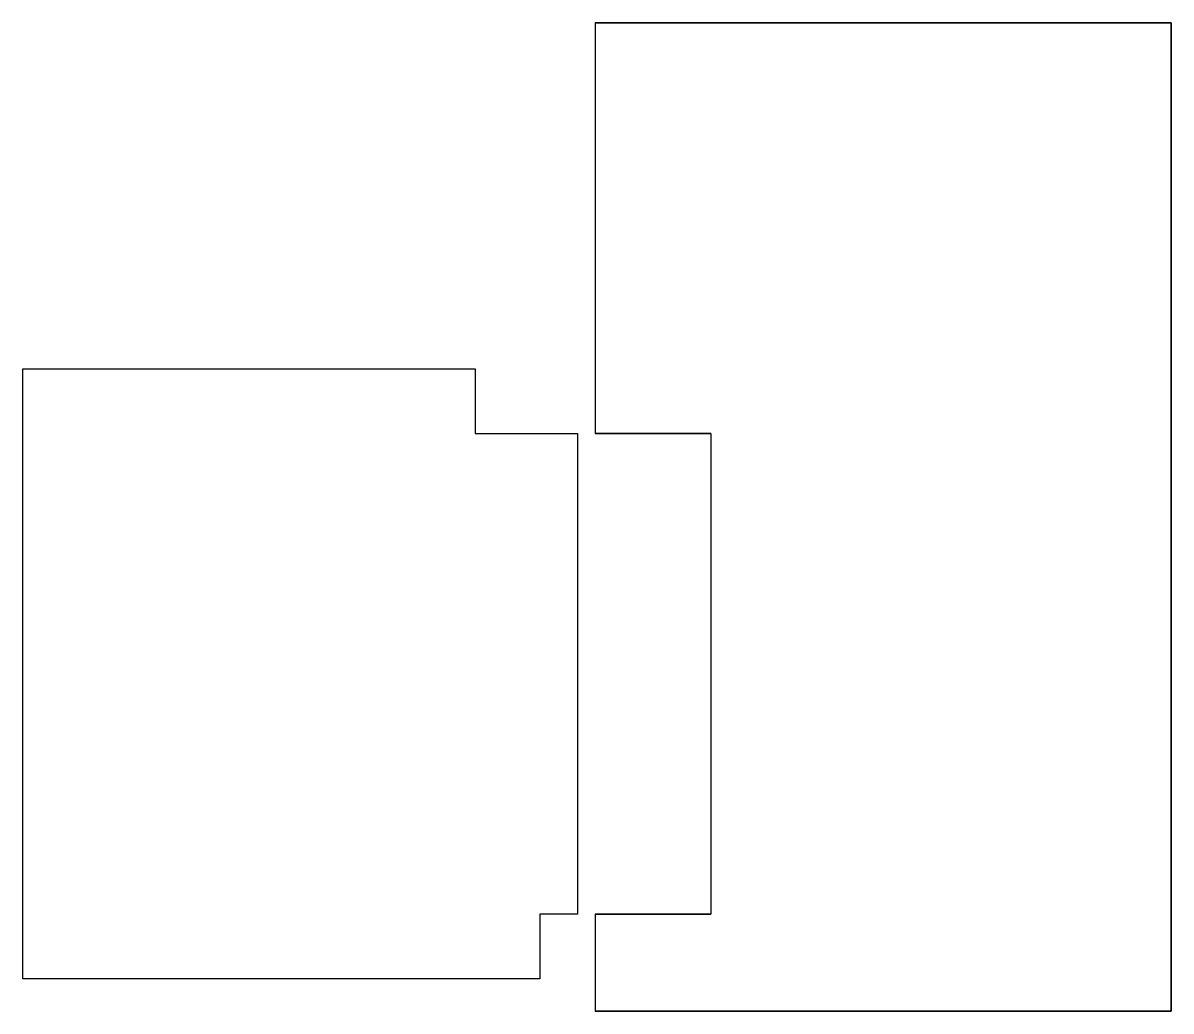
# Model space of a CAD drawing. Header units: inches. Extents: x -343 to 13887, y -13069 to -746.
# Drawn here: x 5137.4 to 5564, y -8669.5 to -8302.5 of the extents above; entities that cross this region are included whole.
import ezdxf

# ---------------------------------------------------------------- set-up
doc = ezdxf.new("R2010")
doc.units = ezdxf.units.IN
doc.header["$LTSCALE"] = 17
doc.header["$MEASUREMENT"] = 0
doc.layers.add('25 BOT BAR', color=12, linetype='Continuous', lineweight=25)

msp = doc.modelspace()

# ---------------------------------------------------------------- linework, layer by layer
at = {"layer": '25 BOT BAR'}
for p, q in [((5350.03, -8302.48), (5350.03, -8454.96)), ((5350.03, -8302.48), (5564.03, -8302.48)), ((5564.03, -8302.48), (5564.03, -8669.48)), ((5393.03, -8454.96), (5350.03, -8454.96)), ((5393.03, -8454.96), (5393.03, -8633.48)), ((5350.03, -8633.48), (5393.03, -8633.48)), ((5350.03, -8633.48), (5350.03, -8669.48)), ((5457.03, -8669.48), (5350.03, -8669.48)), ((5564.03, -8669.48), (5457.03, -8669.48))]:
    msp.add_line(p, q, dxfattribs=at)
for points in [[(5564.03, -8302.48), (5350.03, -8302.48), (5350.03, -8454.96), (5393.03, -8454.96), (5393.03, -8633.48), (5350.03, -8633.48), (5350.03, -8669.48), (5457.03, -8669.48), (5564.03, -8669.48)], [(5137.43, -8430.96), (5305.43, -8430.96), (5305.43, -8454.96), (5343.43, -8454.96), (5343.43, -8633.48), (5329.43, -8633.48), (5329.43, -8657.48), (5137.43, -8657.48)]]:
    msp.add_lwpolyline(points, close=True, dxfattribs=at)

doc.saveas('drawing.dxf')
